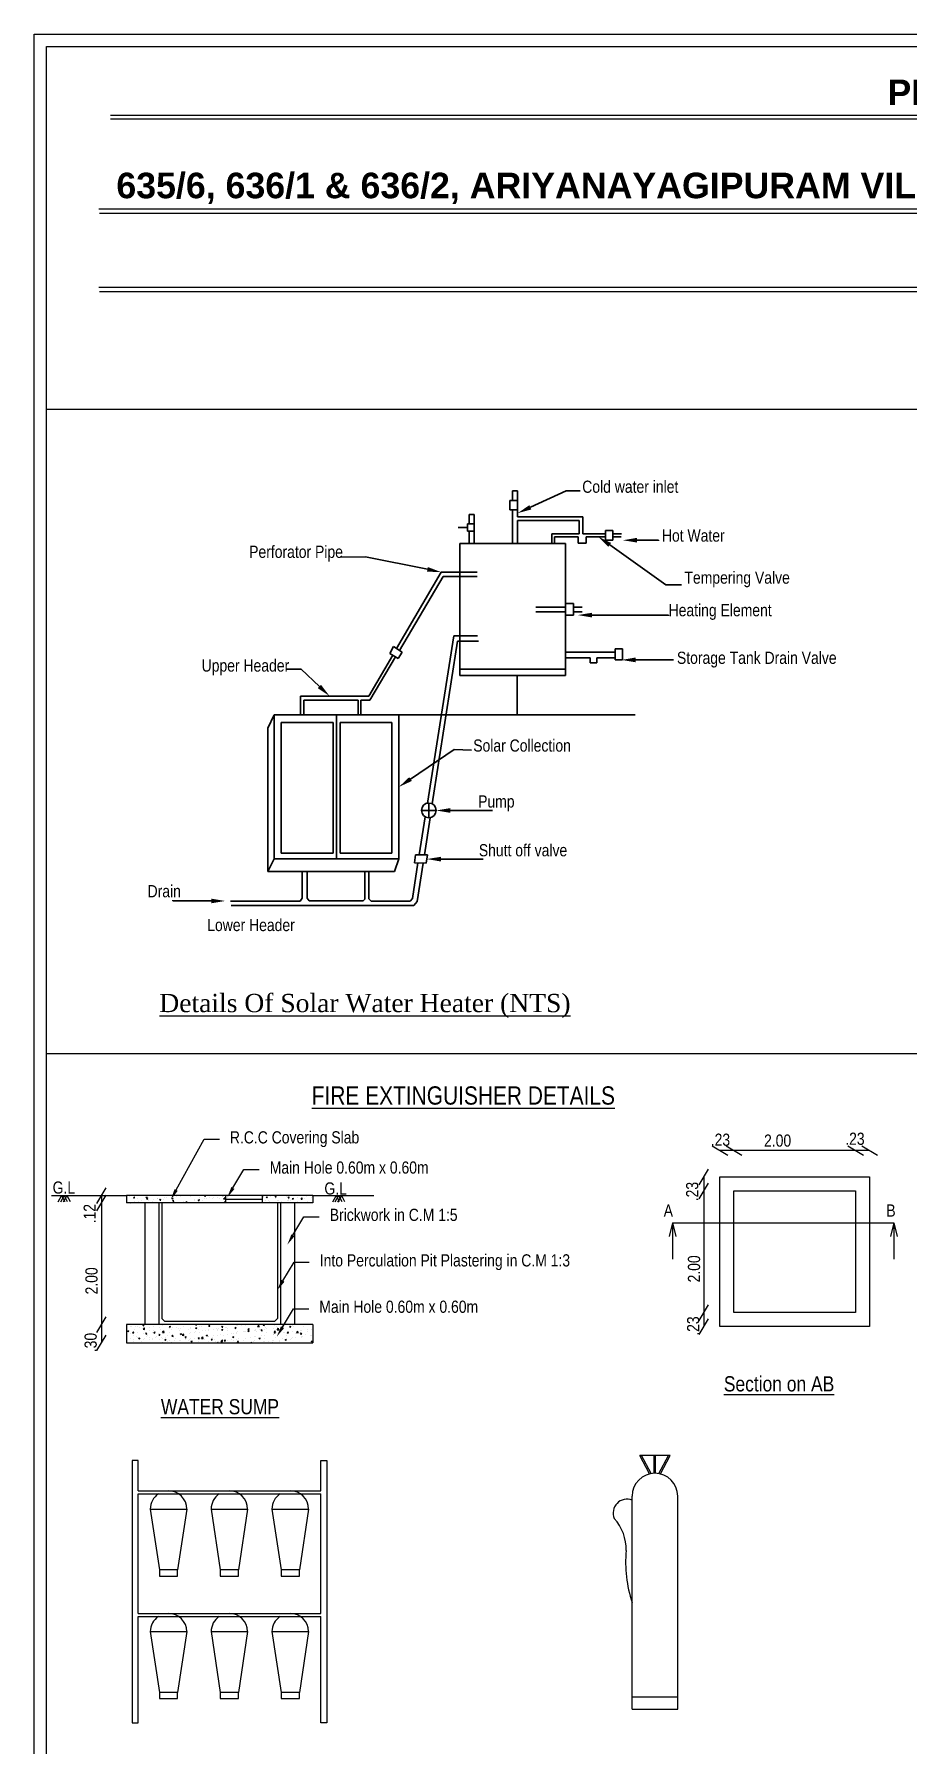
# Model space of a CAD drawing. Header units: metres. Extents: x 0 to 602, y 0 to 196.
# Drawn here: x 398.81 to 413.16, y 84.81 to 112.92 of the extents above; entities that cross this region are included whole.
import ezdxf

# ---------------------------------------------------------------- set-up
doc = ezdxf.new("R2010")
doc.units = ezdxf.units.M
doc.header["$MEASUREMENT"] = 0
doc.styles.add('Ar Bold', font='arialbd.ttf')
doc.styles.get("Standard").update_dxf_attribs({"font": 'swissc.ttf', "height": 0.23})
doc.styles.add('text - 0.30ht', font='times.ttf', dxfattribs={"height": 0.25})

msp = doc.modelspace()

# ---------------------------------------------------------------- linework, layer by layer
at = {"color": 8}
for p, q in [((398.805, 74.588), (398.805, 112.921)), ((398.805, 112.921), (459.639, 112.921))]:
    msp.add_line(p, q, dxfattribs=at)
at = {"color": 5}
for p, q in [((399.005, 74.788), (399.005, 112.721)), ((399.005, 112.721), (459.439, 112.721))]:
    msp.add_line(p, q, dxfattribs=at)
at = {"color": 6}
for p, q in [((400.061, 111.589), (446.862, 111.589)), ((400.061, 111.528), (446.862, 111.528)), ((399.869, 110.052), (446.885, 110.052)), ((399.877, 109.98), (446.879, 109.98)), ((399.869, 108.765), (446.885, 108.765)), ((399.877, 108.693), (446.879, 108.693)), ((449.439, 106.755), (399.005, 106.755)), ((413.331, 96.164), (399.005, 96.164))]:
    msp.add_line(p, q, dxfattribs=at)
at = {"lineweight": 35}
for p, q in [((406.62, 105.255), (406.62, 105.105)), ((406.748, 105.255), (406.62, 105.255)), ((406.664, 105.255), (406.664, 105.415)), ((406.664, 105.415), (406.748, 105.415)), ((406.748, 104.99), (406.748, 105.415)), ((406.957, 105.145), (407.545, 105.416)), ((407.545, 105.416), (407.773, 105.416)), ((405.922, 104.873), (406.036, 104.873)), ((405.922, 104.873), (405.922, 104.752)), ((405.953, 105.028), (405.953, 104.873)), ((406.036, 105.028), (405.953, 105.028)), ((406.036, 105.028), (406.036, 104.551)), ((406.62, 105.105), (406.748, 105.105)), ((406.664, 104.551), (406.664, 105.105)), ((406.745, 104.929), (406.745, 104.551)), ((406.745, 104.929), (407.758, 104.929)), ((406.748, 104.99), (407.818, 104.99)), ((407.758, 104.929), (407.758, 104.712)), ((407.818, 104.99), (407.818, 104.712)), ((405.922, 104.813), (405.772, 104.813)), ((405.922, 104.752), (406.036, 104.752)), ((405.953, 104.752), (405.953, 104.551)), ((407.308, 104.712), (407.308, 104.551)), ((407.758, 104.712), (407.308, 104.712)), ((407.355, 104.658), (407.355, 104.551)), ((407.355, 104.658), (407.742, 104.658)), ((407.742, 104.658), (407.742, 104.556)), ((407.818, 104.712), (408.192, 104.712)), ((407.872, 104.661), (408.192, 104.661)), ((407.872, 104.556), (407.872, 104.661)), ((408.192, 104.762), (408.312, 104.762)), ((408.192, 104.603), (408.192, 104.762)), ((408.312, 104.603), (408.192, 104.603)), ((408.312, 104.762), (408.312, 104.603)), ((408.312, 104.712), (408.454, 104.712)), ((408.312, 104.661), (408.451, 104.661)), ((408.708, 104.604), (409.061, 104.604)), ((409.061, 104.604), (409.061, 104.594)), ((404.251, 104.333), (403.831, 104.325)), ((405.267, 104.126), (404.251, 104.333)), ((405.796, 104.551), (407.533, 104.551)), ((405.796, 102.379), (405.796, 104.551)), ((407.533, 102.379), (407.533, 104.551)), ((407.742, 104.556), (407.872, 104.556)), ((408.261, 104.528), (409.184, 103.873)), ((405.492, 104.08), (404.759, 102.824)), ((406.084, 104.08), (405.492, 104.08)), ((404.806, 102.793), (405.525, 104.007)), ((405.525, 104.007), (406.085, 104.007)), ((409.184, 103.873), (409.442, 103.873)), ((407.046, 103.504), (407.533, 103.504)), ((407.667, 103.564), (407.533, 103.564)), ((407.667, 103.564), (407.667, 103.371)), ((407.667, 103.504), (407.81, 103.504)), ((407.05, 103.426), (407.533, 103.426)), ((407.667, 103.371), (407.533, 103.371)), ((407.667, 103.426), (407.81, 103.426)), ((407.969, 103.374), (409.229, 103.374)), ((409.229, 103.374), (409.229, 103.361)), ((405.698, 103.031), (405.266, 100.282)), ((405.345, 100.271), (405.758, 102.947)), ((406.09, 103.031), (405.698, 103.031)), ((405.758, 102.947), (406.103, 102.947)), ((404.696, 102.715), (404.302, 102.042)), ((404.322, 101.976), (404.743, 102.687)), ((404.647, 102.745), (404.711, 102.855)), ((404.788, 102.659), (404.647, 102.745)), ((404.711, 102.855), (404.853, 102.763)), ((404.853, 102.763), (404.788, 102.659)), ((408.353, 102.763), (407.533, 102.763)), ((407.533, 102.671), (407.94, 102.671)), ((407.94, 102.671), (407.94, 102.588)), ((408.048, 102.671), (408.353, 102.671)), ((408.048, 102.588), (408.048, 102.671)), ((408.471, 102.818), (408.353, 102.82)), ((408.353, 102.82), (408.353, 102.636)), ((408.353, 102.636), (408.471, 102.636)), ((408.471, 102.636), (408.471, 102.818)), ((408.685, 102.637), (409.31, 102.637)), ((409.31, 102.637), (409.2, 102.637)), ((403.194, 102.485), (402.937, 102.485)), ((403.492, 102.201), (403.194, 102.485)), ((405.796, 102.487), (407.533, 102.487)), ((406.738, 102.379), (405.796, 102.379)), ((406.738, 102.379), (407.533, 102.379)), ((406.738, 101.733), (406.738, 102.379)), ((407.94, 102.588), (408.048, 102.588)), ((403.183, 102.042), (403.183, 101.733)), ((404.302, 102.042), (403.183, 102.042)), ((403.238, 101.976), (403.238, 101.733)), ((403.238, 101.976), (404.127, 101.976)), ((404.127, 101.976), (404.127, 101.733)), ((404.174, 101.976), (404.322, 101.976)), ((404.174, 101.976), (404.174, 101.733)), ((402.646, 101.515), (402.749, 101.733)), ((402.646, 99.161), (402.646, 101.515)), ((402.749, 101.733), (402.749, 99.366)), ((404.798, 101.733), (402.749, 101.733)), ((402.864, 99.462), (402.864, 101.607)), ((402.864, 101.607), (403.716, 101.607)), ((403.716, 101.607), (403.716, 99.462)), ((403.774, 101.733), (403.774, 99.366)), ((403.831, 101.607), (403.831, 99.462)), ((404.683, 101.607), (403.831, 101.607)), ((404.683, 99.462), (404.683, 101.607)), ((404.798, 101.733), (408.677, 101.733)), ((404.798, 99.366), (404.798, 101.733)), ((404.988, 100.679), (405.706, 101.165)), ((405.706, 101.165), (405.992, 101.151)), ((405.168, 100.163), (405.41, 100.163)), ((405.289, 100.285), (405.289, 100.042)), ((405.64, 100.162), (406.335, 100.16)), ((405.23, 100.057), (405.132, 99.435)), ((405.216, 99.434), (405.311, 100.044)), ((402.749, 99.366), (402.646, 99.161)), ((402.749, 99.366), (404.798, 99.366)), ((403.716, 99.462), (402.864, 99.462)), ((403.831, 99.462), (404.683, 99.462)), ((404.726, 99.161), (404.798, 99.366)), ((405.111, 99.301), (405.019, 98.714)), ((405.054, 99.304), (405.068, 99.436)), ((405.246, 99.294), (405.054, 99.304)), ((405.068, 99.436), (405.267, 99.433)), ((405.098, 98.666), (405.195, 99.297)), ((405.267, 99.433), (405.246, 99.294)), ((405.487, 99.363), (406.181, 99.36)), ((402.646, 99.161), (404.726, 99.161)), ((403.209, 99.161), (403.209, 98.72)), ((403.288, 99.161), (403.288, 98.72)), ((404.236, 98.702), (404.236, 99.161)), ((404.306, 98.708), (404.306, 99.161)), ((401.085, 98.675), (401.085, 98.69)), ((403.209, 98.72), (403.177, 98.674)), ((403.288, 98.72), (403.322, 98.675)), ((404.212, 98.675), (404.236, 98.702)), ((404.343, 98.671), (404.306, 98.708)), ((405.019, 98.714), (404.984, 98.671)), ((401.715, 98.675), (401.085, 98.675)), ((403.177, 98.674), (402.032, 98.674)), ((402.042, 98.599), (405.04, 98.599)), ((403.322, 98.675), (404.212, 98.675)), ((404.984, 98.671), (404.343, 98.671)), ((405.04, 98.599), (405.098, 98.666))]:
    msp.add_line(p, q, dxfattribs=at)
for p, q in [((409.943, 94.651), (410.2, 94.496)), ((412.531, 94.573), (410.071, 94.573)), ((410.173, 94.651), (410.43, 94.496)), ((412.173, 94.651), (412.43, 94.496)), ((412.403, 94.651), (412.66, 94.496)), ((409.732, 94.011), (409.887, 94.268)), ((399.833, 93.704), (399.988, 93.961)), ((409.732, 93.781), (409.887, 94.038)), ((409.81, 94.139), (409.81, 91.679)), ((410.071, 94.139), (412.531, 94.139)), ((410.071, 91.679), (410.071, 94.139)), ((410.301, 93.909), (412.301, 93.909)), ((410.301, 91.909), (410.301, 93.909)), ((412.301, 93.909), (412.301, 91.909)), ((412.531, 94.139), (412.531, 91.679)), ((399.091, 93.832), (400.324, 93.832)), ((399.256, 93.832), (399.194, 93.726)), ((399.296, 93.832), (399.235, 93.726)), ((399.256, 93.832), (399.308, 93.733)), ((399.342, 93.832), (399.28, 93.726)), ((399.296, 93.832), (399.348, 93.733)), ((399.342, 93.832), (399.394, 93.733)), ((399.833, 93.584), (399.988, 93.841)), ((399.91, 93.832), (399.91, 91.412)), ((403.384, 93.832), (400.324, 93.832)), ((400.324, 93.832), (400.324, 93.712)), ((403.384, 93.712), (400.324, 93.712)), ((400.327, 93.747), (400.327, 93.747)), ((400.372, 93.717), (400.372, 93.717)), ((400.376, 93.817), (400.376, 93.817)), ((400.385, 93.726), (400.385, 93.726)), ((400.393, 93.712), (400.408, 93.718)), ((400.406, 93.712), (400.408, 93.718)), ((400.436, 93.796), (400.451, 93.813)), ((400.436, 93.796), (400.454, 93.794)), ((400.454, 93.794), (400.451, 93.813)), ((400.46, 93.736), (400.46, 93.736)), ((400.502, 93.777), (400.502, 93.777)), ((400.524, 93.737), (400.524, 93.737)), ((400.574, 93.751), (400.574, 93.751)), ((400.624, 93.712), (400.624, 91.712)), ((400.639, 93.807), (400.66, 93.815)), ((400.639, 93.807), (400.653, 93.797)), ((400.652, 93.777), (400.666, 93.794)), ((400.652, 93.777), (400.67, 93.775)), ((400.653, 93.797), (400.66, 93.815)), ((400.67, 93.775), (400.666, 93.794)), ((400.677, 93.807), (400.677, 93.807)), ((400.68, 93.759), (400.68, 93.759)), ((400.749, 93.741), (400.749, 93.741)), ((400.763, 93.776), (400.763, 93.776)), ((400.834, 93.78), (400.834, 93.78)), ((400.838, 93.786), (400.838, 93.786)), ((400.854, 93.712), (400.854, 91.712)), ((400.867, 93.758), (400.881, 93.775)), ((400.867, 93.758), (400.885, 93.756)), ((400.885, 93.756), (400.881, 93.775)), ((400.904, 93.712), (400.904, 91.812)), ((400.924, 93.771), (400.924, 93.771)), ((400.952, 93.801), (400.952, 93.801)), ((400.985, 93.8), (400.985, 93.8)), ((401.048, 93.826), (401.048, 93.826)), ((401.07, 93.783), (401.091, 93.791)), ((401.07, 93.783), (401.085, 93.773)), ((401.082, 93.739), (401.096, 93.756)), ((401.082, 93.739), (401.1, 93.738)), ((401.085, 93.773), (401.091, 93.791)), ((401.1, 93.738), (401.096, 93.756)), ((401.099, 93.801), (401.099, 93.801)), ((401.137, 93.722), (401.137, 93.722)), ((401.138, 93.717), (401.138, 93.717)), ((401.141, 93.822), (401.141, 93.822)), ((401.142, 93.826), (401.142, 93.826)), ((401.208, 93.819), (401.208, 93.819)), ((401.251, 93.732), (401.251, 93.732)), ((401.274, 93.831), (401.274, 93.831)), ((401.291, 93.743), (401.291, 93.743)), ((401.297, 93.72), (401.312, 93.738)), ((401.297, 93.72), (401.315, 93.719)), ((401.315, 93.719), (401.312, 93.737)), ((401.368, 93.813), (401.368, 93.813)), ((401.389, 93.726), (401.389, 93.726)), ((401.441, 93.757), (401.441, 93.757)), ((401.443, 93.762), (401.443, 93.762)), ((401.501, 93.759), (401.522, 93.767)), ((401.501, 93.759), (401.516, 93.749)), ((401.516, 93.749), (401.522, 93.767)), ((401.516, 93.767), (401.516, 93.767)), ((401.521, 93.712), (401.527, 93.719)), ((401.528, 93.712), (401.527, 93.719)), ((401.529, 93.806), (401.529, 93.806)), ((401.564, 93.756), (401.564, 93.756)), ((401.596, 93.83), (401.599, 93.832)), ((401.596, 93.829), (401.623, 93.825)), ((401.599, 93.785), (401.599, 93.785)), ((401.623, 93.825), (401.622, 93.832)), ((401.63, 93.782), (401.63, 93.782)), ((401.689, 93.799), (401.689, 93.799)), ((401.738, 93.786), (401.738, 93.786)), ((401.753, 93.806), (401.753, 93.806)), ((401.819, 93.807), (401.819, 93.807)), ((401.849, 93.792), (401.849, 93.792)), ((401.894, 93.817), (401.894, 93.817)), ((401.901, 93.725), (401.901, 93.725)), ((401.904, 93.825), (401.904, 93.825)), ((401.913, 93.816), (401.913, 93.816)), ((401.916, 93.78), (401.94, 93.804)), ((401.916, 93.78), (401.943, 93.776)), ((401.929, 93.714), (401.929, 93.714)), ((401.932, 93.735), (401.953, 93.743)), ((401.932, 93.735), (401.947, 93.725)), ((401.943, 93.776), (401.939, 93.804)), ((401.947, 93.725), (401.953, 93.743)), ((401.954, 93.712), (401.954, 93.832)), ((401.954, 93.772), (402.554, 93.772)), ((402.554, 93.832), (402.565, 93.831)), ((402.554, 93.712), (402.554, 93.832)), ((402.565, 93.831), (402.564, 93.832)), ((402.572, 93.798), (402.572, 93.798)), ((402.601, 93.757), (402.601, 93.757)), ((402.615, 93.807), (402.636, 93.815)), ((402.615, 93.807), (402.63, 93.797)), ((402.63, 93.797), (402.636, 93.815)), ((402.65, 93.759), (402.65, 93.759)), ((402.668, 93.732), (402.668, 93.732)), ((402.672, 93.832), (402.672, 93.832)), ((402.685, 93.813), (402.685, 93.813)), ((402.762, 93.814), (402.776, 93.831)), ((402.762, 93.814), (402.78, 93.813)), ((402.78, 93.813), (402.776, 93.831)), ((402.776, 93.787), (402.776, 93.787)), ((402.796, 93.72), (402.796, 93.72)), ((402.804, 93.712), (402.804, 91.812)), ((402.81, 93.752), (402.81, 93.752)), ((402.82, 93.751), (402.82, 93.751)), ((402.848, 93.722), (402.848, 93.722)), ((402.854, 93.712), (402.854, 91.712)), ((402.871, 93.73), (402.871, 93.73)), ((402.951, 93.818), (402.951, 93.818)), ((402.97, 93.745), (402.97, 93.745)), ((402.976, 93.774), (402.976, 93.774)), ((402.977, 93.795), (402.991, 93.813)), ((402.977, 93.795), (402.995, 93.794)), ((402.984, 93.745), (402.984, 93.745)), ((402.995, 93.794), (402.991, 93.813)), ((403.023, 93.752), (403.023, 93.752)), ((403.046, 93.783), (403.067, 93.791)), ((403.046, 93.783), (403.061, 93.773)), ((403.061, 93.773), (403.067, 93.791)), ((403.084, 93.712), (403.084, 91.712)), ((403.13, 93.795), (403.13, 93.795)), ((403.13, 93.738), (403.13, 93.738)), ((403.174, 93.77), (403.174, 93.77)), ((403.192, 93.776), (403.207, 93.794)), ((403.192, 93.776), (403.21, 93.775)), ((403.198, 93.782), (403.198, 93.782)), ((403.21, 93.775), (403.207, 93.794)), ((403.249, 93.779), (403.249, 93.779)), ((403.277, 93.714), (403.277, 93.714)), ((403.281, 93.814), (403.281, 93.814)), ((403.29, 93.732), (403.29, 93.732)), ((403.363, 93.794), (403.363, 93.794)), ((403.373, 93.812), (403.373, 93.812)), ((403.384, 93.832), (403.384, 93.712)), ((403.384, 93.832), (404.384, 93.832)), ((403.766, 93.832), (403.705, 93.726)), ((403.807, 93.832), (403.745, 93.726)), ((403.766, 93.832), (403.818, 93.733)), ((403.852, 93.832), (403.791, 93.726)), ((403.807, 93.832), (403.859, 93.733)), ((403.852, 93.832), (403.904, 93.733)), ((409.294, 93.383), (409.238, 93.161)), ((409.294, 93.383), (412.931, 93.383)), ((409.294, 93.383), (409.294, 92.786)), ((409.294, 93.383), (409.35, 93.161)), ((412.931, 93.383), (412.875, 93.161)), ((412.931, 93.383), (412.931, 92.786)), ((412.931, 93.383), (412.986, 93.161)), ((409.732, 91.781), (409.887, 92.038)), ((399.833, 91.584), (399.988, 91.841)), ((403.384, 91.712), (400.324, 91.712)), ((400.324, 91.712), (400.324, 91.412)), ((400.382, 91.679), (400.382, 91.679)), ((400.398, 91.677), (400.398, 91.677)), ((400.474, 91.687), (400.474, 91.687)), ((400.509, 91.677), (400.509, 91.677)), ((400.542, 91.672), (400.542, 91.672)), ((400.587, 91.702), (400.587, 91.702)), ((400.592, 91.704), (400.613, 91.712)), ((400.592, 91.704), (400.607, 91.694)), ((400.594, 91.635), (400.617, 91.659)), ((400.603, 91.662), (400.603, 91.662)), ((400.607, 91.694), (400.613, 91.712)), ((400.62, 91.631), (400.617, 91.659)), ((400.684, 91.707), (400.684, 91.707)), ((400.702, 91.665), (400.702, 91.665)), ((400.757, 91.683), (400.757, 91.683)), ((400.862, 91.659), (400.862, 91.659)), ((400.904, 91.812), (400.954, 91.762)), ((400.909, 91.702), (400.909, 91.702)), ((402.754, 91.762), (400.954, 91.762)), ((401.023, 91.68), (401.044, 91.688)), ((401.023, 91.68), (401.038, 91.67)), ((401.038, 91.67), (401.044, 91.688)), ((401.076, 91.659), (401.076, 91.659)), ((401.151, 91.668), (401.151, 91.668)), ((401.265, 91.683), (401.265, 91.683)), ((401.366, 91.665), (401.366, 91.665)), ((401.454, 91.708), (401.454, 91.708)), ((401.454, 91.656), (401.475, 91.664)), ((401.454, 91.656), (401.469, 91.646)), ((401.457, 91.708), (401.46, 91.712)), ((401.457, 91.708), (401.475, 91.707)), ((401.469, 91.646), (401.475, 91.664)), ((401.475, 91.707), (401.473, 91.712)), ((401.522, 91.688), (401.522, 91.688)), ((401.547, 91.678), (401.547, 91.678)), ((401.672, 91.689), (401.686, 91.707)), ((401.672, 91.689), (401.69, 91.688)), ((401.676, 91.709), (401.676, 91.709)), ((401.69, 91.688), (401.686, 91.707)), ((401.722, 91.708), (401.722, 91.708)), ((401.887, 91.671), (401.901, 91.688)), ((401.887, 91.671), (401.905, 91.669)), ((401.905, 91.669), (401.901, 91.688)), ((401.942, 91.665), (401.942, 91.665)), ((401.968, 91.672), (401.968, 91.672)), ((402.102, 91.652), (402.117, 91.669)), ((402.12, 91.65), (402.117, 91.669)), ((402.132, 91.69), (402.132, 91.69)), ((402.134, 91.672), (402.134, 91.672)), ((402.143, 91.702), (402.143, 91.702)), ((402.207, 91.699), (402.207, 91.699)), ((402.285, 91.691), (402.285, 91.691)), ((402.426, 91.71), (402.426, 91.71)), ((402.475, 91.679), (402.498, 91.703)), ((402.475, 91.679), (402.502, 91.675)), ((402.502, 91.675), (402.498, 91.703)), ((402.568, 91.705), (402.588, 91.712)), ((402.568, 91.705), (402.583, 91.695)), ((402.583, 91.695), (402.589, 91.712)), ((402.586, 91.703), (402.586, 91.703)), ((402.608, 91.657), (402.608, 91.657)), ((402.747, 91.696), (402.747, 91.696)), ((402.804, 91.812), (402.754, 91.762)), ((402.783, 91.687), (402.783, 91.687)), ((402.809, 91.671), (402.809, 91.671)), ((402.884, 91.681), (402.884, 91.681)), ((402.899, 91.676), (402.899, 91.676)), ((402.907, 91.69), (402.907, 91.69)), ((402.998, 91.696), (402.998, 91.696)), ((403, 91.681), (403.021, 91.689)), ((403, 91.681), (403.015, 91.671)), ((403.015, 91.671), (403.021, 91.689)), ((403.053, 91.698), (403.053, 91.698)), ((403.067, 91.683), (403.067, 91.683)), ((403.227, 91.676), (403.227, 91.676)), ((403.324, 91.71), (403.324, 91.71)), ((403.384, 91.712), (403.384, 91.412)), ((409.732, 91.551), (409.887, 91.808)), ((412.531, 91.679), (410.071, 91.679)), ((412.301, 91.909), (410.301, 91.909)), ((399.833, 91.284), (399.988, 91.541)), ((400.324, 91.412), (403.384, 91.412)), ((400.334, 91.647), (400.334, 91.647)), ((400.34, 91.607), (400.361, 91.615)), ((400.34, 91.607), (400.355, 91.597)), ((400.355, 91.597), (400.361, 91.615)), ((400.386, 91.485), (400.386, 91.485)), ((400.395, 91.569), (400.395, 91.569)), ((400.422, 91.577), (400.437, 91.594)), ((400.422, 91.577), (400.44, 91.575)), ((400.429, 91.465), (400.429, 91.465)), ((400.44, 91.575), (400.437, 91.594)), ((400.44, 91.44), (400.44, 91.44)), ((400.444, 91.54), (400.444, 91.54)), ((400.447, 91.639), (400.447, 91.639)), ((400.483, 91.519), (400.483, 91.519)), ((400.497, 91.498), (400.497, 91.498)), ((400.508, 91.584), (400.508, 91.584)), ((400.519, 91.487), (400.54, 91.495)), ((400.519, 91.487), (400.534, 91.476)), ((400.534, 91.476), (400.54, 91.495)), ((400.547, 91.479), (400.547, 91.479)), ((400.569, 91.432), (400.569, 91.432)), ((400.594, 91.635), (400.62, 91.631)), ((400.596, 91.462), (400.596, 91.462)), ((400.599, 91.562), (400.599, 91.562)), ((400.619, 91.49), (400.619, 91.49)), ((400.637, 91.558), (400.652, 91.575)), ((400.637, 91.558), (400.655, 91.556)), ((400.643, 91.512), (400.643, 91.512)), ((400.655, 91.556), (400.652, 91.575)), ((400.672, 91.528), (400.672, 91.528)), ((400.694, 91.5), (400.694, 91.5)), ((400.698, 91.609), (400.698, 91.609)), ((400.707, 91.472), (400.707, 91.472)), ((400.744, 91.462), (400.744, 91.462)), ((400.75, 91.483), (400.75, 91.483)), ((400.753, 91.583), (400.753, 91.583)), ((400.771, 91.583), (400.792, 91.591)), ((400.771, 91.583), (400.786, 91.573)), ((400.773, 91.619), (400.773, 91.619)), ((400.786, 91.573), (400.792, 91.591)), ((400.804, 91.505), (400.804, 91.505)), ((400.808, 91.515), (400.808, 91.515)), ((400.847, 91.558), (400.847, 91.558)), ((400.853, 91.539), (400.867, 91.556)), ((400.853, 91.539), (400.871, 91.537)), ((400.871, 91.537), (400.867, 91.556)), ((400.867, 91.465), (400.867, 91.465)), ((400.886, 91.634), (400.886, 91.634)), ((400.901, 91.503), (400.901, 91.503)), ((400.905, 91.602), (400.905, 91.602)), ((400.914, 91.585), (400.937, 91.61)), ((400.914, 91.585), (400.94, 91.581)), ((400.918, 91.422), (400.918, 91.422)), ((400.919, 91.492), (400.919, 91.492)), ((400.94, 91.581), (400.937, 91.61)), ((400.95, 91.462), (400.971, 91.471)), ((400.95, 91.462), (400.965, 91.452)), ((400.964, 91.499), (400.964, 91.499)), ((400.965, 91.452), (400.971, 91.471)), ((400.993, 91.432), (400.993, 91.432)), ((400.997, 91.54), (400.997, 91.54)), ((401.022, 91.652), (401.022, 91.652)), ((401.022, 91.588), (401.022, 91.588)), ((401.027, 91.458), (401.027, 91.458)), ((401.053, 91.425), (401.053, 91.425)), ((401.057, 91.525), (401.057, 91.525)), ((401.061, 91.625), (401.061, 91.625)), ((401.068, 91.52), (401.082, 91.537)), ((401.068, 91.52), (401.086, 91.519)), ((401.072, 91.55), (401.072, 91.55)), ((401.086, 91.519), (401.082, 91.537)), ((401.094, 91.522), (401.094, 91.522)), ((401.107, 91.447), (401.107, 91.447)), ((401.124, 91.492), (401.124, 91.492)), ((401.182, 91.645), (401.182, 91.645)), ((401.186, 91.565), (401.186, 91.565)), ((401.187, 91.452), (401.187, 91.452)), ((401.197, 91.618), (401.197, 91.618)), ((401.202, 91.559), (401.223, 91.567)), ((401.202, 91.559), (401.217, 91.549)), ((401.207, 91.446), (401.207, 91.446)), ((401.208, 91.417), (401.208, 91.417)), ((401.211, 91.546), (401.211, 91.546)), ((401.215, 91.646), (401.215, 91.646)), ((401.217, 91.549), (401.223, 91.567)), ((401.234, 91.536), (401.257, 91.56)), ((401.234, 91.536), (401.261, 91.531)), ((401.261, 91.531), (401.257, 91.56)), ((401.269, 91.552), (401.269, 91.552)), ((401.283, 91.501), (401.297, 91.519)), ((401.283, 91.501), (401.301, 91.5)), ((401.284, 91.485), (401.284, 91.485)), ((401.296, 91.472), (401.296, 91.472)), ((401.301, 91.5), (401.297, 91.519)), ((401.342, 91.638), (401.342, 91.638)), ((401.347, 91.445), (401.347, 91.445)), ((401.359, 91.466), (401.359, 91.466)), ((401.363, 91.565), (401.363, 91.565)), ((401.371, 91.482), (401.371, 91.482)), ((401.372, 91.648), (401.372, 91.648)), ((401.375, 91.59), (401.375, 91.59)), ((401.381, 91.438), (401.402, 91.447)), ((401.381, 91.438), (401.396, 91.428)), ((401.383, 91.447), (401.383, 91.447)), ((401.396, 91.428), (401.402, 91.447)), ((401.444, 91.582), (401.444, 91.582)), ((401.444, 91.478), (401.444, 91.478)), ((401.45, 91.6), (401.45, 91.6)), ((401.485, 91.497), (401.485, 91.497)), ((401.498, 91.483), (401.513, 91.5)), ((401.498, 91.483), (401.516, 91.481)), ((401.503, 91.632), (401.503, 91.632)), ((401.507, 91.438), (401.507, 91.438)), ((401.516, 91.481), (401.513, 91.5)), ((401.515, 91.488), (401.515, 91.488)), ((401.518, 91.588), (401.518, 91.588)), ((401.554, 91.486), (401.578, 91.51)), ((401.554, 91.486), (401.581, 91.482)), ((401.558, 91.477), (401.558, 91.477)), ((401.564, 91.615), (401.564, 91.615)), ((401.581, 91.482), (401.577, 91.51)), ((401.604, 91.471), (401.604, 91.471)), ((401.619, 91.612), (401.619, 91.612)), ((401.633, 91.535), (401.654, 91.543)), ((401.633, 91.535), (401.648, 91.525)), ((401.648, 91.525), (401.654, 91.543)), ((401.663, 91.625), (401.663, 91.625)), ((401.668, 91.431), (401.668, 91.431)), ((401.669, 91.509), (401.669, 91.509)), ((401.671, 91.413), (401.671, 91.413)), ((401.672, 91.609), (401.672, 91.609)), ((401.674, 91.521), (401.674, 91.521)), ((401.713, 91.464), (401.728, 91.481)), ((401.713, 91.464), (401.731, 91.462)), ((401.731, 91.462), (401.728, 91.481)), ((401.733, 91.507), (401.733, 91.507)), ((401.75, 91.531), (401.75, 91.531)), ((401.753, 91.64), (401.753, 91.64)), ((401.764, 91.465), (401.764, 91.465)), ((401.784, 91.428), (401.784, 91.428)), ((401.794, 91.642), (401.794, 91.642)), ((401.812, 91.414), (401.833, 91.422)), ((401.812, 91.414), (401.815, 91.412)), ((401.817, 91.428), (401.817, 91.428)), ((401.82, 91.528), (401.82, 91.528)), ((401.823, 91.618), (401.823, 91.618)), ((401.824, 91.628), (401.824, 91.628)), ((401.828, 91.65), (401.828, 91.65)), ((401.828, 91.424), (401.828, 91.424)), ((401.83, 91.412), (401.833, 91.422)), ((401.863, 91.546), (401.863, 91.546)), ((401.874, 91.436), (401.898, 91.461)), ((401.874, 91.436), (401.901, 91.432)), ((401.885, 91.632), (401.906, 91.64)), ((401.885, 91.632), (401.9, 91.622)), ((401.901, 91.432), (401.898, 91.461)), ((401.9, 91.622), (401.906, 91.64)), ((401.908, 91.537), (401.908, 91.537)), ((401.925, 91.458), (401.925, 91.458)), ((401.929, 91.445), (401.943, 91.462)), ((401.929, 91.445), (401.946, 91.443)), ((401.946, 91.443), (401.943, 91.462)), ((401.973, 91.451), (401.973, 91.451)), ((401.974, 91.453), (401.974, 91.453)), ((401.976, 91.551), (401.976, 91.551)), ((401.98, 91.651), (401.98, 91.651)), ((401.983, 91.611), (401.983, 91.611)), ((401.988, 91.418), (401.988, 91.418)), ((402.049, 91.463), (402.049, 91.463)), ((402.053, 91.571), (402.053, 91.571)), ((402.064, 91.511), (402.085, 91.519)), ((402.064, 91.511), (402.079, 91.501)), ((402.079, 91.501), (402.085, 91.519)), ((402.083, 91.567), (402.083, 91.567)), ((402.085, 91.451), (402.085, 91.451)), ((402.102, 91.652), (402.12, 91.65)), ((402.127, 91.472), (402.127, 91.472)), ((402.128, 91.581), (402.128, 91.581)), ((402.13, 91.572), (402.13, 91.572)), ((402.143, 91.604), (402.143, 91.604)), ((402.144, 91.426), (402.158, 91.443)), ((402.144, 91.426), (402.162, 91.424)), ((402.162, 91.424), (402.158, 91.443)), ((402.162, 91.478), (402.162, 91.478)), ((402.241, 91.596), (402.241, 91.596)), ((402.245, 91.444), (402.245, 91.444)), ((402.246, 91.418), (402.246, 91.418)), ((402.258, 91.597), (402.258, 91.597)), ((402.278, 91.491), (402.278, 91.491)), ((402.282, 91.591), (402.282, 91.591)), ((402.303, 91.598), (402.303, 91.598)), ((402.316, 91.608), (402.337, 91.616)), ((402.316, 91.608), (402.331, 91.598)), ((402.317, 91.633), (402.332, 91.65)), ((402.317, 91.633), (402.335, 91.631)), ((402.331, 91.598), (402.337, 91.616)), ((402.335, 91.631), (402.332, 91.65)), ((402.352, 91.503), (402.352, 91.503)), ((402.363, 91.412), (402.373, 91.424)), ((402.376, 91.412), (402.373, 91.424)), ((402.405, 91.438), (402.405, 91.438)), ((402.421, 91.448), (402.421, 91.448)), ((402.427, 91.513), (402.427, 91.513)), ((402.43, 91.414), (402.43, 91.414)), ((402.431, 91.621), (402.431, 91.621)), ((402.433, 91.627), (402.433, 91.627)), ((402.434, 91.514), (402.434, 91.514)), ((402.438, 91.614), (402.438, 91.614)), ((402.463, 91.591), (402.463, 91.591)), ((402.495, 91.487), (402.516, 91.495)), ((402.495, 91.487), (402.51, 91.477)), ((402.506, 91.631), (402.506, 91.631)), ((402.51, 91.477), (402.516, 91.495)), ((402.532, 91.614), (402.547, 91.631)), ((402.532, 91.614), (402.55, 91.612)), ((402.541, 91.528), (402.541, 91.528)), ((402.55, 91.612), (402.547, 91.631)), ((402.565, 91.431), (402.565, 91.431)), ((402.584, 91.435), (402.584, 91.435)), ((402.588, 91.535), (402.588, 91.535)), ((402.592, 91.635), (402.592, 91.635)), ((402.596, 91.478), (402.596, 91.478)), ((402.62, 91.646), (402.62, 91.646)), ((402.624, 91.584), (402.624, 91.584)), ((402.651, 91.434), (402.651, 91.434)), ((402.725, 91.424), (402.725, 91.424)), ((402.726, 91.444), (402.726, 91.444)), ((402.73, 91.553), (402.73, 91.553)), ((402.736, 91.454), (402.736, 91.454)), ((402.739, 91.554), (402.739, 91.554)), ((402.743, 91.654), (402.743, 91.654)), ((402.748, 91.595), (402.762, 91.612)), ((402.748, 91.595), (402.766, 91.594)), ((402.748, 91.584), (402.769, 91.592)), ((402.748, 91.584), (402.762, 91.574)), ((402.766, 91.594), (402.762, 91.612)), ((402.762, 91.574), (402.769, 91.592)), ((402.771, 91.508), (402.771, 91.508)), ((402.784, 91.577), (402.784, 91.577)), ((402.795, 91.629), (402.818, 91.654)), ((402.795, 91.629), (402.822, 91.625)), ((402.805, 91.562), (402.805, 91.562)), ((402.822, 91.625), (402.818, 91.654)), ((402.84, 91.459), (402.84, 91.459)), ((402.842, 91.442), (402.842, 91.442)), ((402.885, 91.417), (402.885, 91.417)), ((402.892, 91.477), (402.892, 91.477)), ((402.895, 91.577), (402.895, 91.577)), ((402.919, 91.577), (402.919, 91.577)), ((402.927, 91.463), (402.948, 91.471)), ((402.927, 91.463), (402.942, 91.453)), ((402.942, 91.453), (402.948, 91.471)), ((402.944, 91.571), (402.944, 91.571)), ((402.945, 91.538), (402.945, 91.538)), ((402.963, 91.576), (402.977, 91.594)), ((402.963, 91.576), (402.981, 91.575)), ((402.981, 91.575), (402.977, 91.594)), ((403.017, 91.472), (403.017, 91.472)), ((403.029, 91.484), (403.029, 91.484)), ((403.046, 91.498), (403.046, 91.498)), ((403.049, 91.598), (403.049, 91.598)), ((403.104, 91.564), (403.104, 91.564)), ((403.104, 91.494), (403.104, 91.494)), ((403.108, 91.602), (403.108, 91.602)), ((403.115, 91.58), (403.139, 91.604)), ((403.115, 91.58), (403.142, 91.575)), ((403.12, 91.568), (403.12, 91.568)), ((403.142, 91.575), (403.139, 91.604)), ((403.178, 91.558), (403.192, 91.575)), ((403.178, 91.558), (403.196, 91.556)), ((403.179, 91.56), (403.2, 91.568)), ((403.179, 91.56), (403.194, 91.55)), ((403.183, 91.612), (403.183, 91.612)), ((403.196, 91.556), (403.192, 91.575)), ((403.192, 91.502), (403.192, 91.502)), ((403.194, 91.55), (403.2, 91.568)), ((403.194, 91.417), (403.194, 91.417)), ((403.197, 91.517), (403.197, 91.517)), ((403.201, 91.617), (403.201, 91.617)), ((403.218, 91.509), (403.218, 91.509)), ((403.264, 91.557), (403.264, 91.557)), ((403.295, 91.598), (403.295, 91.598)), ((403.297, 91.627), (403.297, 91.627)), ((403.329, 91.415), (403.329, 91.415)), ((403.349, 91.44), (403.349, 91.44)), ((403.353, 91.54), (403.353, 91.54)), ((403.357, 91.639), (403.357, 91.639)), ((403.358, 91.439), (403.379, 91.447)), ((403.358, 91.439), (403.373, 91.429)), ((403.367, 91.532), (403.367, 91.532)), ((403.373, 91.429), (403.379, 91.447)), ((400.412, 89.48), (400.412, 85.168)), ((400.512, 89.48), (400.412, 89.48)), ((400.512, 88.98), (400.512, 89.48)), ((403.512, 88.98), (403.512, 89.48)), ((403.512, 89.48), (403.612, 89.48)), ((403.612, 89.48), (403.612, 85.168)), ((409.254, 89.563), (408.754, 89.563)), ((408.914, 89.258), (408.754, 89.563)), ((408.94, 89.263), (408.782, 89.563)), ((408.991, 89.268), (408.991, 89.563)), ((409.016, 89.268), (409.016, 89.563)), ((409.068, 89.263), (409.225, 89.563)), ((409.093, 89.258), (409.254, 89.563)), ((400.512, 88.98), (403.512, 88.98)), ((400.512, 86.966), (400.512, 88.93)), ((400.512, 88.93), (403.512, 88.93)), ((403.512, 86.966), (403.512, 88.93)), ((408.629, 85.393), (408.629, 88.893)), ((409.379, 85.393), (409.379, 88.893)), ((400.712, 88.68), (401.312, 88.68)), ((400.712, 88.68), (400.862, 87.68)), ((401.312, 88.68), (401.162, 87.68)), ((401.712, 88.68), (402.312, 88.68)), ((401.712, 88.68), (401.862, 87.68)), ((402.312, 88.68), (402.162, 87.68)), ((402.712, 88.68), (403.312, 88.68)), ((402.712, 88.68), (402.862, 87.68)), ((403.312, 88.68), (403.162, 87.68)), ((400.862, 87.68), (400.862, 87.58)), ((401.162, 87.68), (400.862, 87.68)), ((400.862, 87.58), (401.162, 87.58)), ((401.162, 87.58), (401.162, 87.68)), ((401.862, 87.68), (401.862, 87.58)), ((402.162, 87.68), (401.862, 87.68)), ((401.862, 87.58), (402.162, 87.58)), ((402.162, 87.58), (402.162, 87.68)), ((402.862, 87.68), (402.862, 87.58)), ((403.162, 87.68), (402.862, 87.68)), ((402.862, 87.58), (403.162, 87.58)), ((403.162, 87.58), (403.162, 87.68)), ((400.512, 86.966), (403.512, 86.966)), ((400.512, 85.168), (400.512, 86.916)), ((400.512, 86.916), (403.512, 86.916)), ((403.512, 85.168), (403.512, 86.916)), ((400.712, 86.666), (401.312, 86.666)), ((400.712, 86.666), (400.862, 85.666)), ((401.312, 86.666), (401.162, 85.666)), ((401.712, 86.666), (402.312, 86.666)), ((401.712, 86.666), (401.862, 85.666)), ((402.312, 86.666), (402.162, 85.666)), ((402.712, 86.666), (403.312, 86.666)), ((402.712, 86.666), (402.862, 85.666)), ((403.312, 86.666), (403.162, 85.666)), ((400.862, 85.666), (400.862, 85.566)), ((401.162, 85.666), (400.862, 85.666)), ((400.862, 85.566), (401.162, 85.566)), ((401.162, 85.566), (401.162, 85.666)), ((401.862, 85.666), (401.862, 85.566)), ((402.162, 85.666), (401.862, 85.666)), ((401.862, 85.566), (402.162, 85.566)), ((402.162, 85.566), (402.162, 85.666)), ((402.862, 85.666), (402.862, 85.566)), ((403.162, 85.666), (402.862, 85.666)), ((402.862, 85.566), (403.162, 85.566)), ((403.162, 85.566), (403.162, 85.666)), ((408.629, 85.593), (409.379, 85.593)), ((408.629, 85.393), (409.379, 85.393)), ((400.412, 85.168), (400.512, 85.168)), ((403.612, 85.168), (403.512, 85.168))]:
    msp.add_line(p, q)
for points in [[(401.137, 93.925), (401.597, 94.759), (401.847, 94.759)], [(402.07, 93.958), (402.252, 94.262), (402.502, 94.262)], [(403.056, 93.18), (403.238, 93.485), (403.488, 93.485)], [(402.892, 92.432), (403.074, 92.737), (403.324, 92.737)], [(402.885, 91.67), (403.066, 91.974), (403.316, 91.974)]]:
    msp.add_lwpolyline(points)
msp.add_circle((405.289, 100.163), 0.121, dxfattribs=at)
for centre, radius, start, end in [((409.004, 88.893), 0.375, 0, 180), ((401.012, 88.68), 0.3, 123.5573, 180), ((401.012, 88.68), 0.3, 0, 90), ((402.012, 88.68), 0.3, 123.5573, 180), ((402.012, 88.68), 0.3, 0, 90), ((403.012, 88.68), 0.3, 123.5573, 180), ((403.012, 88.68), 0.3, 0, 90), ((408.545, 88.615), 0.228, 68.587, 202.8353), ((407.786, 88.021), 0.746, 358.2436, 42.5957), ((410.653, 87.806), 2.13, 174.8082, 198.1221), ((401.012, 86.666), 0.3, 123.5573, 180), ((401.012, 86.666), 0.3, 0, 90), ((402.012, 86.666), 0.3, 123.5573, 180), ((402.012, 86.666), 0.3, 0, 90), ((403.012, 86.666), 0.3, 123.5573, 180), ((403.012, 86.666), 0.3, 0, 90)]:
    msp.add_arc(centre, radius, start, end)
for points in [[(406.973, 105.11), (406.748, 105.049), (406.941, 105.18)], [(408.239, 104.497), (408.074, 104.661), (408.283, 104.56)], [(408.708, 104.566), (408.478, 104.604), (408.708, 104.643)], [(405.274, 104.163), (405.492, 104.08), (405.259, 104.088)], [(407.969, 103.335), (407.739, 103.374), (407.969, 103.412)], [(408.685, 102.599), (408.455, 102.637), (408.685, 102.676)], [(403.518, 102.228), (403.658, 102.042), (403.465, 102.173)], [(405.01, 100.647), (404.798, 100.55), (404.967, 100.71)], [(405.64, 100.124), (405.41, 100.163), (405.64, 100.201)], [(405.487, 99.324), (405.257, 99.364), (405.487, 99.401)], [(401.715, 98.713), (401.945, 98.675), (401.715, 98.637)]]:
    msp.add_solid(points, dxfattribs=at)
for points in [[(401.163, 93.91), (401.05, 93.767), (401.111, 93.939)], [(402.096, 93.942), (401.978, 93.803), (402.044, 93.973)], [(403.082, 93.165), (402.964, 93.025), (403.031, 93.195)], [(402.918, 92.417), (402.8, 92.278), (402.866, 92.448)], [(402.91, 91.654), (402.792, 91.515), (402.859, 91.685)]]:
    msp.add_solid(points)

# ---------------------------------------------------------------- texts
for s, height, style, p in [('PLAN SHOWING CONSTRUCTION OF "SRI LAKSHMI -   MATRICULATION SCHOOL" BUILDING IN S.NO : 635/4, 635/5,  ', 0.42, 'Ar Bold', (412.825, 111.756)), (' 635/6, 636/1 & 636/2, ARIYANAYAGIPURAM VILLAGE, ARIYANAYAGIPURAM PANCHAYAT, KADAYANALLUR TALUK, TENKASI DISTRICT.', 0.42, 'Ar Bold', (399.992, 110.225)), ('%%UDetails Of Solar Water Heater (NTS)', 0.3, 'text - 0.30ht', (400.861, 96.848))]:
    msp.add_text(s, height=height, dxfattribs=dict(style=style)).set_placement(p)
for s, height, p in [('Cold water inlet', 0.2, (407.81, 105.384)), ('Hot Water', 0.2, (409.119, 104.581)), ('Perforator Pipe', 0.2, (402.337, 104.314)), ('Tempering Valve', 0.2, (409.489, 103.89)), ('Heating Element', 0.2, (409.229, 103.355)), ('Upper Header', 0.2, (401.556, 102.445)), ('Storage Tank Drain Valve', 0.2, (409.366, 102.572)), ('Solar Collection', 0.2, (406.019, 101.13)), ('Pump', 0.2, (406.099, 100.211)), ('Shutt off valve', 0.2, (406.111, 99.409)), ('Drain', 0.2, (400.668, 98.736)), ('Lower Header', 0.2, (401.648, 98.18)), ('%%UFIRE EXTINGUISHER DETAILS', 0.3, (403.365, 95.328)), ('R.C.C Covering Slab', 0.2, (402.02, 94.69)), ('.23', 0.2, (409.921, 94.651)), ('2.00', 0.2, (410.797, 94.637)), ('.23', 0.2, (412.131, 94.667)), ('Main Hole 0.60m x 0.60m', 0.2, (402.675, 94.194)), ('G.L', 0.2, (399.108, 93.865)), ('G.L', 0.2, (403.573, 93.85)), ('Brickwork in C.M 1:5', 0.2, (403.661, 93.416)), ('A', 0.2, (409.148, 93.487)), ('B', 0.2, (412.806, 93.487)), ('Into Perculation Pit Plastering in C.M 1:3', 0.2, (403.497, 92.668)), ('Main Hole 0.60m x 0.60m', 0.2, (403.489, 91.906)), ('%%USection on AB', 0.25, (410.136, 90.614)), ('%%UWATER SUMP', 0.25, (400.887, 90.238))]:
    msp.add_text(s, height=height).set_placement(p)
for s, p in [('.23', (409.716, 93.739)), ('.12', (399.817, 93.376)), ('2.00', (409.746, 92.405)), ('2.00', (399.846, 92.208)), ('.23', (409.732, 91.529)), ('.30', (399.832, 91.258))]:
    msp.add_text(s, height=0.2, rotation=90).set_placement(p)

doc.saveas('drawing.dxf')
